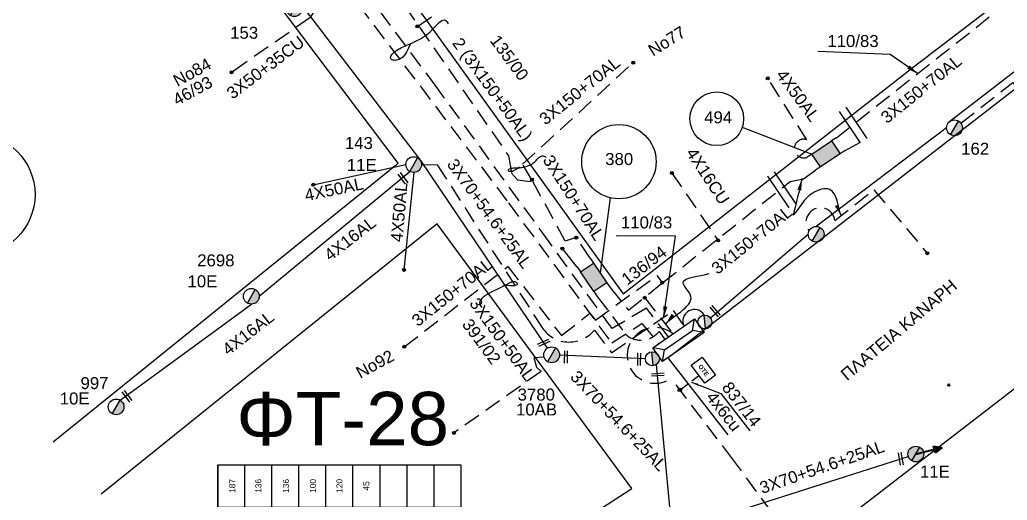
# Model space of a CAD drawing. Header units: millimetres. Extents: x 1266 to 3066, y 765 to 1784.
# Drawn here: x 1524.3 to 1672.3, y 1292.6 to 1364.7 of the extents above; entities that cross this region are included whole.
import ezdxf
from ezdxf.enums import TextEntityAlignment as Align

# ---------------------------------------------------------------- set-up
doc = ezdxf.new("R2010")
doc.units = ezdxf.units.MM
doc.linetypes.add('DASHED', pattern=[19.049999999999997, 12.7, -6.35])
for name, color, linetype in [('Link Box 4 Διευθύνσεων', 7, 'Continuous'), ('Pillar OTE', 7, 'Continuous'), ('Άγνωστα', 7, 'Continuous'), ('Ασφαλειοκιβώτια Χ.Τ 9 αναχωρήσεων', 7, 'Continuous'), ('Γυμνά εναέρια ΧΤ (3Φ)   3x50+35CU', 7, 'Continuous'), ('Γυμνά εναέρια ΧΤ (3Φ)   4x50AL', 7, 'Continuous'), ('Εναέρια παροχή ΧΤ 4x16', 7, 'SYN_LINE'), ('Επίτονοι', 7, 'Continuous'), ('Επιγραφές - Σχήματα', 7, 'Continuous'), ('Καλώδια ΧΤ   3x150+50AL', 7, 'DASHED'), ('Καλώδια ΧΤ   3x150+50CU', 7, 'DASHED'), ('Καλώδια ΧΤ   4x6CU', 7, 'DASHED'), ('Μηχανική τομή', 7, 'Continuous'), ('Στύλος Ξύλινος', 7, 'Continuous'), ('Στύλος Ξύλινος @ 1', 7, 'Continuous'), ('Στύλος ΦΜ', 7, 'Continuous'), ('Στύλος ΦΜ @ 1', 7, 'Continuous'), ('Συνδέσεις', 7, 'Continuous'), ('Συνεστραμμένα ΧΤ   3x70+54.6+25 AL', 7, 'SYN_LINE'), ('Τομή', 7, 'Continuous'), ('Υποσταθμός εναέριος 2 στύλων', 7, 'Continuous'), ('Υποσταθμός πόλεως', 7, 'Continuous'), ('Υπόβαθρο ΔΕΗ', 7, 'Continuous'), ('Υπόγεια καλώδια Δικτύου ΧΤ και Παρ. ΧΤ - 3X150+70 AL', 7, 'DASHED'), ('Υπόγεια καλώδια Παροχών ΧΤ   4x16CU', 7, 'DASHED'), ('Υπόγεια καλώδια Παροχών ΧΤ   4x50AL', 7, 'DASHED')]:
    doc.layers.add(name, color=color, linetype=linetype)
doc.styles.get("Standard").update_dxf_attribs({"font": 'arial.ttf'})
doc.linetypes.add('SYN_LINE', pattern='A,0.5,-0.0001,["/\\/\\/\\/",Standard,S=0.1,R=0,X=0,Y=-0.05],-0.25', length=0.7501)
doc.dimstyles.new('ISO-25', dxfattribs={"dimtxt": 2.5, "dimasz": 2.5, "dimexe": 1.25, "dimexo": 0.625, "dimtad": 1, "dimtxsty": 'Standard', "dimcen": 2.5, "dimadec": 0, "dimazin": 0, "dimtfac": 1, "dimtmove": 0, "dimatfit": 3, "dimfxl": 1, "dimarcsym": 0})

# ---------------------------------------------------------------- blocks, each defined once
blk = doc.blocks.new('ΥΠΑΡΧΩΝ ΤΣΙΜΕΝΤΕΝΙΟΣ ΣΤΥΛΟΣ')
at = {"layer": 'Στύλος ΦΜ'}
blk.add_hatch(color=7, dxfattribs=at).paths.add_polyline_path([(-1.291184968797598, -2.276600745412988, 0.5747929735324715), (2.617263757756147, 0, 0.2688217237714496), (1.301245712518342, 2.27086529175917)])
at = {"layer": 'Στύλος ΦΜ', "color": 7}
blk.add_line((-1.291184968797552, -2.276600745412907), (1.301245712518266, 2.270865291759037), dxfattribs=at)
blk.add_circle((0, 0), 2.617263757756147, dxfattribs=at)
at = {"layer": 'Στύλος ΦΜ', "flags": 4}
for tag, p in [('ΑΡΙΘΜΟΣ', (-4.677987618440966, 8.054757356532264)), ('ΤΥΠΟΣ', (-4.914762687445773, 3.027451476351189))]:
    blk.add_attdef(tag, p, '', height=4, dxfattribs=at)
blk = doc.blocks.new('ΥΠΑΡΧΩΝ ΞΥΛΙΝΟΣ ΣΤΥΛΟΣ')
at = {"layer": 'Στύλος Ξύλινος'}
h = blk.add_hatch(color=7, dxfattribs=at)
h.paths.add_polyline_path([(-2.617263757756147, 0, 0.2700082065477676), (-1.291184968797598, -2.276600745412988), (1.301245712518342, 2.27086529175917, 0.5762655718529108)])
h.paths.add_polyline_path([(-1.291184968797598, -2.276600745412988, 0.5747929735324715), (2.617263757756147, 0, 0.2688217237714496), (1.301245712518342, 2.27086529175917)])
at = {"layer": 'Στύλος Ξύλινος', "color": 7}
blk.add_line((-1.291184968797552, -2.276600745412907), (1.301245712518266, 2.270865291759037), dxfattribs=at)
blk.add_circle((0, 0), 2.617263757756147, dxfattribs=at)
at = {"layer": 'Στύλος Ξύλινος', "flags": 4}
for tag, p in [('ΑΡΙΘΜΟΣ', (-4.914724271271098, 8.595995072800179)), ('ΤΥΠΟΣ', (-4.849533014015378, 3.386107006820566))]:
    blk.add_attdef(tag, p, '', height=4, dxfattribs=at)
blk = doc.blocks.new('LINK BOX 4 ΑΝΑΧΩΡΗΣΕΩΝ')
at = {"layer": 'Link Box 4 Διευθύνσεων', "ltscale": 40}
blk.add_hatch(color=256, dxfattribs=at).paths.add_polyline_path([(-3.537097596533044, 0), (-3.537097596533158, -4.668019531597565), (3.537097596532931, -4.668019531597565), (3.537097596533044, 0)])
for p, q in [((-3.537097596533044, 0), (-5.328392722499984, -4.547473508864641e-13)), ((5.328392722500439, -9.094947017729282e-13), (3.537097596533044, 0)), ((-3.537097596533158, -4.668019531597565), (-5.328392722500325, -4.668019531597565)), ((5.328392722499984, -4.668019531597565), (3.537097596532931, -4.668019531597565))]:
    blk.add_line(p, q, dxfattribs=at)
blk.add_lwpolyline([(-3.537097596533158, -4.668019531597565), (-3.537097596533044, 0), (3.537097596533044, 0), (3.537097596532931, -4.668019531597565)], close=True, dxfattribs=at)
blk = doc.blocks.new('ΥΠΟΣΤΑΘΜΟΣ ΕΝΑΕΡΙΟΣ ΕΠΙ 2 ΣΤΥΛΩΝ')
at = {"layer": 'Υποσταθμός εναέριος 2 στύλων', "linetype": 'Continuous'}
for points in [[(-11.96830647361401, -2.114291411575527, 0.5747929735324756), (-8.450702619716148, -0.06535074070416158, 0.2688217237714566), (-9.635118860430048, 1.978428021878812)], [(9.67523912531453, -2.147653346856009, 0.5747929735324756), (13.19284297921239, -0.09871267598464328, 0.2688217237714566), (12.00842673849849, 1.94506608659833)]]:
    blk.add_hatch(color=256, dxfattribs=at).paths.add_polyline_path(points)
for p, q in [((-11.96830647361389, -2.114291411575323), (-9.635118860430111, 1.978428021878699)), ((9.675239125314647, -2.147653346855805), (12.00842673849843, 1.945066086598217))]:
    blk.add_line(p, q, dxfattribs=at)
for centre in [(-10.80624000169632, -0.06535074070416158), (10.83730559723222, -0.09871267598464328)]:
    blk.add_circle(centre, 2.355537381980175, dxfattribs=at)
at = {"layer": 'Υποσταθμός πόλεως', "linetype": 'Continuous', "ltscale": 40}
blk.add_lwpolyline([(-8.56743561845883, 2.81536993994797), (8.567435618454233, 2.81536993994797), (8.567435618454233, -2.815369939947232), (-8.56743561845883, -2.815369939947232)], close=True, dxfattribs=at)
for points in [[(-5.752065678511128, 5.737632591262809e-13), (-8.56743561845883, 2.81536993994797)], [(-8.56743561845883, -2.815369939947232), (-5.752065678511128, 5.737632591262809e-13)], [(-5.752065678511128, 5.737632591262809e-13), (5.752065678506733, 5.737632591262809e-13)], [(5.752065678506733, 5.737632591262809e-13), (8.567435618454233, 2.81536993994797)], [(8.567435618454233, -2.815369939947232), (5.752065678506529, 5.737632591262809e-13)]]:
    blk.add_lwpolyline(points, dxfattribs=at)
at = {"layer": 'Υποσταθμός εναέριος 2 στύλων', "ltscale": 40, "flags": 1}
for tag, p in [('ΜΕΤΑΣΧΗΜΑΤΙΣΜΟΣ', (14.09157502108997, 2.514666720869172)), ('ΙΣΧΥΣ', (14.07053453135381, -0.2827119308985857)), ('ΑΡΙΘΜΟΣ', (14.19090208143666, -3.001150473720372))]:
    blk.add_attdef(tag, p, '', height=1.800000000000068, dxfattribs=at)
blk = doc.blocks.new('ΜΗΧΑΝΙΚΗ ΤΟΜΗ')
at = {"layer": 'Μηχανική τομή', "ltscale": 40}
for p, q in [((-1.894627752935662, 0.7767566966811046), (1.894627752935548, 0.7767566966808772)), ((1.894627752935548, 0), (-1.894627752935662, 0))]:
    blk.add_line(p, q, dxfattribs=at)
blk = doc.blocks.new('ΤΟΜΗ')
at = {"layer": 'Τομή', "ltscale": 40}
for p, q in [((-5.683883258806759, 4.547473508864641e-13), (5.683883258806873, -6.821210263296962e-13)), ((5.683883258806645, -2.330270090043314), (-5.683883258806873, -2.330270090043314))]:
    blk.add_line(p, q, dxfattribs=at)
blk = doc.blocks.new('ΑΣΦΑΛΕΙΟΚΙΒΩΤΙΟ ΥΠΟΣΤΑΘΜΟΥ 9 ΑΝΑΧΩΡΗΣΕΩΝ')
at = {"layer": 'Ασφαλειοκιβώτια Χ.Τ 9 αναχωρήσεων', "ltscale": 40}
for p, q in [((-23.79946818173903, 40.36456648021704), (24.01993437452711, 40.36456648021704)), ((-9.71703023588907, 40.36456648021704), (-9.71703023588907, -40.63543351978296)), ((9.93749642867715, 40.36456648021704), (9.93749642867715, -40.63543351978296)), ((-23.79946818173903, 31.36456648021704), (24.01993437452711, 31.36456648021704)), ((-23.79946818173903, 22.36456648021704), (24.01993437452711, 22.36456648021704)), ((-23.79946818173903, 13.36456648021704), (24.01993437452711, 13.36456648021704)), ((-23.79946818173903, 4.364566480217036), (24.01993437452711, 4.364566480217036)), ((-23.79946818173903, -4.635433519782964), (24.01993437452711, -4.635433519782964)), ((-23.79946818173903, -13.63543351978296), (24.01993437452711, -13.63543351978296)), ((-23.79946818173903, -22.63543351978296), (24.01993437452711, -22.63543351978296)), ((-23.79946818173903, -31.63543351978296), (24.01993437452711, -31.63543351978296))]:
    blk.add_line(p, q, dxfattribs=at)
at = {"layer": 'Ασφαλειοκιβώτια Χ.Τ 9 αναχωρήσεων'}
blk.add_lwpolyline([(-23.79946818173903, -40.63543351978296), (24.01993437452711, -40.63543351978296), (24.01993437452711, 40.36456648021704), (-23.79946818173903, 40.36456648021704)], close=True, dxfattribs=at)
for s, height, p in [('1', 3.6, (-18.81940759735426, 36.9113879211418)), ('2', 3.6, (-18.62197296924887, 27.50789526878043)), ('3', 3.600000000000001, (-18.6170305437754, 18.56702151099216)), ('4', 3.600000000000001, (-18.21617244753179, 9.651123487004043)), ('5', 3.600000000000001, (-18.43831016865806, 0.6077766544276528)), ('6', 3.600000000000001, (-19.52680007692788, -8.20354553669085)), ('7', 3.600000000000001, (-18.325561977706, -16.11965912834739)), ('8', 3.599999999999994, (-17.67083407083555, -25.69312919956882)), ('9', 3.599999999999994, (-18.58746508753529, -34.23299339303912))]:
    blk.add_text(s, height=height, rotation=270, dxfattribs=at).set_placement(p)
at = {"layer": 'Ασφαλειοκιβώτια Χ.Τ 9 αναχωρήσεων', "ltscale": 40}
for tag, height, p in [('ΟΝΟΜΑ', 5, (-0.1570091849921482, 44.31168636690109)), ('ΚΕΙΜΕΝΟ 1', 2, (17.06274037804405, 35.58762000241813)), ('ΚΕΙΜΕΝΟ 2', 2, (17.06274037804405, 26.88402851070578)), ('ΚΕΙΜΕΝΟ 3', 2, (17.06274037804405, 17.68749626848557)), ('ΚΕΙΜΕΝΟ 4', 2, (17.06274037804405, 8.713212253680013)), ('ΚΕΙΜΕΝΟ 5', 2, (17.06274037804405, -0.1290971309381348)), ('ΚΕΙΜΕΝΟ 6', 2, (17.06274037804405, -9.051375106339492)), ('ΚΕΙΜΕΝΟ 7', 2, (17.06274037804405, -18.12649655249288)), ('ΚΕΙΜΕΝΟ 8', 2, (17.06274037804405, -26.85257398513613)), ('ΚΕΙΜΕΝΟ 9', 2, (17.06274037804405, -35.9860553466383)), ('ΣΧ', 2, (-0.1046573879843891, -42.64352241508186))]:
    blk.add_attdef(tag, text='', height=height, dxfattribs=at).set_placement(p, align=Align.MIDDLE_CENTER)
blk = doc.blocks.new('_ΣΥΝΔΕΣΗ')
at = {"layer": 'Συνδέσεις', "linetype": 'SYN_LINE', "ltscale": 40}
blk.add_hatch(color=256, dxfattribs=at).paths.add_polyline_path([(0.4967932022901209, -0.01156141191449933, 1), (-0.5032067977098791, -0.01156141191449933, 1)])
at = {"layer": 'Συνδέσεις'}
blk.add_circle((-0.003206797709879083, -0.01156141191449933), 0.5, dxfattribs=at)
blk = doc.blocks.new('ΕΠΙΤΟΝΟΣ')
at = {"layer": 'Επίτονοι', "lineweight": 40, "ltscale": 40}
blk.add_hatch(color=256, dxfattribs=at).paths.add_polyline_path([(-1.125771799579525, 6.469195545889306), (0, 9.100185335485548), (1.125771799579525, 6.469195545889306)])
for p, q in [((-1.125771799579525, 6.469195545889306), (0, 9.100185335485548)), ((0, 9.100185335485548), (1.125771799579525, 6.469195545889306)), ((1.125771799579525, 6.469195545889306), (-1.125771799579525, 6.469195545889306)), ((-1.125771799579525, 6.469195545889306), (0, 6.469195545889306)), ((0, 6.469195545889306), (0, 0))]:
    blk.add_line(p, q, dxfattribs=at)
blk = doc.blocks.new('PILLAR ΟΤΕ')
at = {"layer": 'Pillar OTE', "ltscale": 40}
blk.add_lwpolyline([(-3.310988600568862, 2.015753282996457), (3.391859986373674, 2.015753282996457), (3.391859986373674, -1.988775613365533), (-3.310988600568862, -1.988775613365533)], close=True, dxfattribs=at)
at = {"layer": 'Pillar OTE', "insert": (-1.808580857499919, 0.7061676990831529), "char_height": 1.357463999999709, "width": 109.9609731552288, "attachment_point": 1}
blk.add_mtext('{\\fArial|b1|i0|c161|p34;OTE}', dxfattribs=at)
blk = doc.blocks.new('TSONTA XT1')
at = {"ltscale": 40}
h = blk.add_hatch(color=256, dxfattribs=at)
h.dxf.hatch_style = 1
h.paths.add_polyline_path([(595.959141475367, 2487.656689071445), (597.067463523924, 2488.765011120003), (595.959141475367, 2489.873333168559), (594.8508194268102, 2488.765011120002)])
blk.add_lwpolyline([(594.8508194268102, 2488.765011120002), (595.959141475367, 2489.873333168559), (597.067463523924, 2488.765011120003), (595.959141475367, 2487.656689071445)], close=True, dxfattribs=at)

msp = doc.modelspace()

# ---------------------------------------------------------------- hatches: boundary and pattern name
at = {"layer": 'Pillar OTE', "ltscale": 40}
h = msp.add_hatch(color=256, dxfattribs=at)
h.dxf.hatch_style = 1
h.paths.add_polyline_path([(1663.654213096546, 1309.723845792746), (1663.516801786581, 1310.118866243816), (1663.299042126589, 1309.75611768612)])

# ---------------------------------------------------------------- linework, layer by layer
msp.add_lwpolyline([(1663.299042126589, 1309.75611768612), (1663.516801786581, 1310.118866243816), (1663.654213096546, 1309.723845792746), (1663.299042126589, 1309.75611768612)], dxfattribs=at)
at = {"layer": 'Άγνωστα', "color": 30, "ltscale": 0.2}
for points in [[(1681.907229322271, 1363.438422884514), (1663.645109816279, 1349.389426852433)], [(1663.185478285184, 1348.455929070403), (1643.630199271753, 1333.663446167337)], [(1627.796186710088, 1319.952647880424), (1642.452430580763, 1332.485677476347)]]:
    msp.add_lwpolyline(points, dxfattribs=at)
at = {"layer": 'Άγνωστα', "color": 6, "linetype": 'DASHED', "ltscale": 0.2}
msp.add_lwpolyline([(1602.881318718226, 1314.035392729813), (1601.303553488899, 1313.942634573263), (1601.721195809852, 1312.574402065168), (1602.417266344774, 1311.901886970557), (1589.338651927371, 1302.698717009078)], dxfattribs=at)
at = {"layer": 'Γυμνά εναέρια ΧΤ (3Φ)   3x50+35CU', "color": 6, "linetype": 'DASHED', "ltscale": 0.2}
msp.add_lwpolyline([(1566.427340718469, 1366.941190358054), (1568.092731713197, 1367.056904522606), (1568.610400171248, 1366.272976479495), (1567.747629070511, 1364.955982128467), (1556.010834582345, 1356.784337596744)], dxfattribs=at)
at = {"layer": 'Γυμνά εναέρια ΧΤ (3Φ)   4x50AL', "color": 85, "linetype": 'SYN_LINE', "ltscale": 15}
for points in [[(1568.260108669003, 1339.916873226039), (1582.13458191433, 1342.951380417542)], [(1583.312350605319, 1341.773611726552), (1581.854065564368, 1327.150714830876)]]:
    msp.add_lwpolyline(points, dxfattribs=at)
at = {"layer": 'Εναέρια παροχή ΧΤ 4x16', "color": 6, "ltscale": 20}
for points in [[(1560.153018406627, 1323.18763704002), (1582.731317369361, 1341.926910082107)], [(1539.291976237886, 1307.616444128535), (1558.975249715637, 1322.009868349031)]]:
    msp.add_lwpolyline(points, dxfattribs=at)
at = {"layer": 'Επιγραφές - Σχήματα'}
for points in [[(1582.792146064495, 1360.983339609082), (1582.499526879019, 1360.315630840236), (1582.211875953665, 1359.785066682613), (1581.931217533735, 1359.375768531804), (1581.659575864532, 1359.071857783399), (1581.398975191358, 1358.857455832985), (1581.151439759517, 1358.716684076154), (1580.91899381431, 1358.633663908495), (1580.703661601041, 1358.592516725597), (1580.507457132289, 1358.579673163109), (1580.332353489742, 1358.590800816908), (1580.180313522361, 1358.623876522933), (1580.053300079111, 1358.676877117119), (1579.953276008955, 1358.747779435405), (1579.882204160856, 1358.834560313727), (1579.842047383778, 1358.935196588023), (1579.834768526684, 1359.047665094229), (1579.861573922364, 1359.169932455773), (1579.920643838909, 1359.299924446044), (1580.009402028239, 1359.435556625922), (1580.125272242273, 1359.574744556285), (1580.26567823293, 1359.715403798014), (1580.428043752128, 1359.855449911989), (1580.609792551786, 1359.992798459088), (1580.808348383822, 1360.125365000191), (1581.021421247331, 1360.251678170315), (1581.247866130103, 1360.372718901018), (1581.486824267102, 1360.490081197998), (1581.737436893295, 1360.605359066951), (1581.998845243647, 1360.720146513574), (1582.270190553122, 1360.836037543562), (1582.550614056687, 1360.954626162614), (1582.839256989306, 1361.077506376423), (1583.135025455364, 1361.20626196616), (1583.435885036919, 1361.342435814884), (1583.739566185449, 1361.487560581124), (1584.043799352432, 1361.643168923413), (1584.346314989346, 1361.810793500282), (1584.644843547668, 1361.99196697026), (1584.937115478875, 1362.18822199188), (1585.220861234446, 1362.401091223672), (1585.494230419572, 1362.630876077499), (1585.757049254292, 1362.872952978545), (1586.009563112363, 1363.121467105326), (1586.252017367536, 1363.370563636359), (1586.484657393567, 1363.614387750158), (1586.70772856421, 1363.847084625241), (1586.921476253219, 1364.062799440123), (1587.126145834347, 1364.255677373321), (1587.322003110221, 1364.419444660266), (1587.509395598962, 1364.546151764056), (1587.68869124756, 1364.627430204707), (1587.860258003009, 1364.654911502233), (1588.0244638123, 1364.620227176648), (1588.181676622426, 1364.515008747968), (1588.332264380378, 1364.330887736207), (1588.476595033149, 1364.059495661379)], [(1599.15758412037, 1342.581282317318), (1598.718167050293, 1342.251285202019), (1598.354808492709, 1342.037455633786), (1598.062542225158, 1341.92099065096), (1597.836402025182, 1341.883087291878), (1597.671421670322, 1341.904942594881), (1597.562634938119, 1341.967753598307), (1597.505075606115, 1342.052717340494), (1597.493777451849, 1342.141030859782), (1597.52365194609, 1342.217273610596), (1597.589121332505, 1342.279554711703), (1597.684485547988, 1342.329365697954), (1597.804044529432, 1342.368198104203), (1597.942098213731, 1342.397543465302), (1598.092946537779, 1342.418893316103), (1598.250889438469, 1342.433739191459), (1598.410226852696, 1342.443572626224), (1598.566551217142, 1342.449946276845), (1598.720624967654, 1342.454657286162), (1598.874503039865, 1342.45956391861), (1599.030240369412, 1342.466524438624), (1599.189891891929, 1342.47739711064), (1599.355512543052, 1342.494040199094), (1599.529157258417, 1342.518311968421), (1599.712880973658, 1342.552070683056), (1599.907719307242, 1342.596791546341), (1600.110630608969, 1342.652417517246), (1600.317553911467, 1342.718508493648), (1600.524428247368, 1342.794624373421), (1600.727192649301, 1342.880325054442), (1600.921786149896, 1342.975170434587), (1601.104147781783, 1343.078720411731), (1601.270216577593, 1343.190534883752), (1601.417252610084, 1343.309725476948), (1601.547800112523, 1343.43361073131), (1601.665724358306, 1343.559060915253), (1601.774890620829, 1343.682946297191), (1601.879164173487, 1343.802137145538), (1601.982410289676, 1343.913503728708), (1602.088494242792, 1344.013916315116), (1602.20128130623, 1344.100245173176), (1602.323332011946, 1344.169507264615), (1602.451987926138, 1344.219306324408), (1602.583285873562, 1344.247392780843), (1602.713262678975, 1344.251517062209), (1602.837955167134, 1344.229429596794), (1602.953400162797, 1344.178880812886), (1603.055634490721, 1344.097621138773), (1603.140694975662, 1343.983401002744)]]:
    msp.add_lwpolyline(points, dxfattribs=at)
at = {"layer": 'Επιγραφές - Σχήματα', "ltscale": 0.2}
for points in [[(1632.550893354799, 1348.545283811406), (1642.97442809967, 1344.52639974902)], [(1612.731181286887, 1337.96950552002), (1611.256836428286, 1326.693129920513)], [(1597.159552311543, 1324.835898928652), (1597.724745490874, 1324.800824164783), (1598.154425303204, 1324.800843723583), (1598.465219168798, 1324.829297072307), (1598.67375450792, 1324.879523678208), (1598.796658740833, 1324.944863008542), (1598.850559287803, 1325.018654530563), (1598.852083569094, 1325.094237711525), (1598.817859004968, 1325.164952018684), (1598.762213748646, 1325.225262160908), (1598.690278885158, 1325.274133813525), (1598.604886232488, 1325.311657893479), (1598.508867608623, 1325.337925317713), (1598.405054831547, 1325.353027003168), (1598.296279719246, 1325.357053866789), (1598.185374089703, 1325.350096825517), (1598.075169760905, 1325.332246796297), (1597.966985560286, 1325.303414615885), (1597.856088353082, 1325.262790800298), (1597.736232013978, 1325.20938578537), (1597.601170417659, 1325.142210006932), (1597.444657438809, 1325.060273900817), (1597.260446952115, 1324.962587902857), (1597.04229283226, 1324.848162448885), (1596.783948953931, 1324.716007974731), (1596.482076034964, 1324.565787719034), (1596.144962165804, 1324.399776131649), (1595.783802280047, 1324.220900465233), (1595.409791311289, 1324.032087972448), (1595.034124193127, 1323.836265905952), (1594.667995859157, 1323.636361518404), (1594.322601242975, 1323.435302062465), (1594.009135278177, 1323.236014790792), (1593.737857109682, 1323.040376007735), (1593.515282727694, 1322.846058224395), (1593.346992333741, 1322.649683003561), (1593.238566129349, 1322.447871908026), (1593.195584316045, 1322.237246500578), (1593.223627095355, 1322.014428344007), (1593.328274668807, 1321.776039001105), (1593.515107237928, 1321.518700034661)]]:
    msp.add_lwpolyline(points, dxfattribs=at)
at = {"layer": 'Επιγραφές - Σχήματα'}
for centre, radius in [((1628.733773848751, 1349.823096130165), 4.025320564305466), ((1614.071402230887, 1343.37806530071), 5.572137029904691)]:
    msp.add_circle(centre, radius, dxfattribs=at)
at = {"layer": 'Επιγραφές - Σχήματα', "color": 202}
msp.add_circle((1517.429971370251, 1338.463977374445), 9.13161417111419, dxfattribs=at)
at = {"layer": 'Επιγραφές - Σχήματα', "color": 30, "linetype": 'Continuous'}
msp.add_arc((1625.383295056257, 1319.474580244889), 1.726693176068618, 31.40894035859933, 205.9365237150225, dxfattribs=at)
at = {"layer": 'Καλώδια ΧΤ   3x150+50AL', "color": 151, "ltscale": 0.2}
msp.add_lwpolyline([(1570.459310240604, 1372.972219188986), (1597.53475566733, 1337.19826893487), (1612.983507172604, 1316.180341257371), (1617.502762721326, 1319.106062356877), (1620.043928603024, 1316.057472545685)], dxfattribs=at)
at = {"layer": 'Καλώδια ΧΤ   3x150+50AL', "color": 133, "ltscale": 0.2}
msp.add_lwpolyline([(1621.501065313498, 1317.081810480304), (1618.209201310345, 1321.420213105492), (1613.041459540858, 1318.355473277077), (1603.601213709913, 1331.353456960107), (1586.681624222201, 1354.649518527058), (1573.014451968322, 1372.972219188986)], dxfattribs=at)
at = {"layer": 'Καλώδια ΧΤ   3x150+50AL', "color": 30, "ltscale": 0.2}
msp.add_lwpolyline([(1665.322004893682, 1349.139977566558), (1673.082184939937, 1355.273365458491), (1684.24381083019, 1341.15128023521)], dxfattribs=at)
at = {"layer": 'Καλώδια ΧΤ   3x150+50AL', "color": 85, "ltscale": 0.2}
for points in [[(1584.490119296309, 1342.951380417542), (1586.840849480266, 1342.88767610729), (1602.417095667091, 1318.696508621364)], [(1610.406475490661, 1318.11798924729), (1612.968945953233, 1314.703158256212), (1622.187824599727, 1321.056121592675), (1623.830515879499, 1318.719367591056)]]:
    msp.add_lwpolyline(points, dxfattribs=at)
msp.add_arc((1606.615777769499, 1321.224390701679), 4.90093044319705, 211.0506996243302, 320.6660625228249, dxfattribs=at)
at = {"layer": 'Καλώδια ΧΤ   3x150+50CU', "color": 62, "ltscale": 0.2}
for points in [[(1583.872375117362, 1363.68133889736), (1600.961504608835, 1375.563028315744)], [(1610.817534346538, 1323.178509383511), (1615.101426609282, 1317.4666552772)], [(1620.075501870584, 1317.902325317275), (1620.936102970869, 1316.684653264357)]]:
    msp.add_lwpolyline(points, dxfattribs=at)
at = {"layer": 'Καλώδια ΧΤ   3x150+50CU', "color": 2, "ltscale": 0.2}
msp.add_lwpolyline([(1691.029787152617, 1225.378503046818), (1686.84388502888, 1222.805450792603), (1660.533421965748, 1258.668492860414), (1650.83140518607, 1271.893035320092), (1641.434755626029, 1284.701340428961), (1631.106329456556, 1298.779723668408), (1621.899507984257, 1310.873520614056)], dxfattribs=at)
at = {"layer": 'Καλώδια ΧΤ   3x150+50CU', "color": 62, "ltscale": 0.2}
msp.add_arc((1617.383292541606, 1320.026949899903), 3.429580249555442, 228.2909362678488, 321.7203771172538, dxfattribs=at)
at = {"layer": 'Καλώδια ΧΤ   3x150+50CU', "color": 2, "ltscale": 0.2}
msp.add_arc((1619.511537399705, 1314.316691716968), 4.190206529112601, 50.58014264427458, 304.7427848747851, dxfattribs=at)
at = {"layer": 'Καλώδια ΧΤ   4x6CU', "color": 2, "linetype": 'DASHED', "ltscale": 0.1}
msp.add_lwpolyline([(1623.475464303806, 1309.359390489526), (1626.078054564904, 1311.302460497987)], dxfattribs=at)
at = {"layer": 'Συνεστραμμένα ΧΤ   3x70+54.6+25 AL', "color": 6, "ltscale": 20}
for points in [[(1566.370464474843, 1367.025855322294), (1584.332450214432, 1343.540053397187)], [(1584.332450041423, 1343.540053696991), (1603.32773942714, 1315.379399766495)]]:
    msp.add_lwpolyline(points, dxfattribs=at)
at = {"layer": 'Συνεστραμμένα ΧΤ   3x70+54.6+25 AL', "color": 6, "ltscale": 15}
msp.add_lwpolyline([(1605.164124418616, 1314.402996336446), (1618.035941408336, 1313.860802142139)], dxfattribs=at)
at = {"layer": 'Συνεστραμμένα ΧΤ   3x70+54.6+25 AL', "color": 27, "ltscale": 20}
msp.add_lwpolyline([(1621.942643057919, 1288.920018321966), (1619.682807430907, 1312.960932430699)], dxfattribs=at)
at = {"layer": 'Συνεστραμμένα ΧΤ   3x70+54.6+25 AL', "color": 1, "ltscale": 20}
msp.add_lwpolyline([(1623.426776386902, 1288.303136207107), (1657.44362739406, 1299.161492530702)], dxfattribs=at)
at = {"layer": 'Υπόβαθρο ΔΕΗ', "ltscale": 0.2}
for points in [[(1529.278129381028, 1301.367601806938), (1581.002883431919, 1343.151687083937), (1550.101805518223, 1384.166566603886), (1540.814650829756, 1388.415389214925), (1516.150914016377, 1372.972219188986), (1461.488475247043, 1337.680121457898), (1483.102133458903, 1305.511573680086), (1505.321641265573, 1272.441313593985), (1527.939958154353, 1238.469663471949), (1558.371036800342, 1257.533040362329), (1585.139176970045, 1274.301790187003), (1615.994642365622, 1294.375345072231), (1586.814781303074, 1334.061008971674), (1536.464167853899, 1293.487838088764)], [(1579.253589324996, 1372.972219188986), (1614.704462166776, 1323.550240594789), (1658.154575733412, 1357.574575351403), (1678.272721421937, 1372.972219188986)], [(1621.404699823819, 1313.967816226087), (1682.843271091365, 1361.597392712513), (1696.795287732697, 1343.600340628945)], [(1642.808850715859, 1285.787305759406), (1704.060184747568, 1333.060336675905), (1749.243849803102, 1274.24421864519), (1683.249702130398, 1230.205306886779), (1642.808850715859, 1285.787305759406)], [(1621.404699823819, 1313.967816226087), (1630.37067536903, 1302.402382137575)], [(1629.321041675048, 1308.598337946755), (1633.676243704134, 1302.984115880927)]]:
    msp.add_lwpolyline(points, dxfattribs=at)
at = {"layer": 'Υπόγεια καλώδια Δικτύου ΧΤ και Παρ. ΧΤ - 3X150+70 AL', "color": 62, "ltscale": 0.2}
for points in [[(1577.670775791637, 1372.972219188986), (1597.522595183616, 1344.270222130481), (1597.979591669291, 1341.663996058682), (1598.866712725498, 1340.642996030097), (1600.748485980545, 1340.40118095674), (1601.292408241301, 1340.910510360807)], [(1646.665369217122, 1346.981228320778), (1670.441783495886, 1365.775629835374), (1670.580437769165, 1367.304853475892), (1669.852558055602, 1368.412566943412)], [(1601.020447110923, 1340.655845658774), (1599.625242826396, 1343.000722754103), (1616.213925375967, 1358.231483011907)], [(1647.957930294662, 1345.03780673819), (1651.244228775873, 1346.843502665663)], [(1609.763343210466, 1328.899352996184), (1607.663234796908, 1332.001682212089), (1606.032745185756, 1331.47706109791), (1601.020703359154, 1340.672540857311)]]:
    msp.add_lwpolyline(points, dxfattribs=at)
at = {"layer": 'Υπόγεια καλώδια Δικτύου ΧΤ και Παρ. ΧΤ - 3X150+70 AL', "color": 2, "ltscale": 0.2}
for points in [[(1615.511121652456, 1321.0972554603), (1620.64223635023, 1325.230588264306), (1639.713835494638, 1340.408698476343), (1641.730417640052, 1340.796505428594), (1643.521225029262, 1342.086973738313)], [(1581.904446781755, 1315.604051945395), (1597.426108485071, 1327.649105320594)], [(1597.426108485071, 1327.649105320594), (1605.453649100461, 1317.304545951661), (1609.725763789116, 1320.635799765741), (1610.546428419628, 1319.583351162861), (1619.757365681447, 1326.31319355726), (1620.550965119543, 1325.230588264306)], [(1612.777325464951, 1324.487881185208), (1615.521089220294, 1321.105284763394)], [(1617.940341483401, 1322.961350359615), (1622.172311364396, 1317.553683015293)]]:
    msp.add_lwpolyline(points, dxfattribs=at)
at = {"layer": 'Υπόγεια καλώδια Δικτύου ΧΤ και Παρ. ΧΤ - 3X150+70 AL', "color": 30, "ltscale": 0.2}
msp.add_lwpolyline([(1646.429284225049, 1334.551423694824), (1652.294686654491, 1339.178066373834), (1660.269599716771, 1329.654239481391)], dxfattribs=at)
at = {"layer": 'Υπόγεια καλώδια Δικτύου ΧΤ και Παρ. ΧΤ - 3X150+70 AL', "color": 62}
msp.add_lwpolyline([(1607.809547862062, 1327.573721436692), (1605.609416044231, 1330.331167937805)], dxfattribs=at)
at = {"layer": 'Υπόγεια καλώδια Δικτύου ΧΤ και Παρ. ΧΤ - 3X150+70 AL', "color": 30, "ltscale": 0.2}
msp.add_arc((1644.280231785917, 1334.293649782669), 2.16445692401753, 6.839819754805197, 217.3993476776655, dxfattribs=at)
at = {"layer": 'Υπόγεια καλώδια Παροχών ΧΤ   4x16CU', "color": 2, "ltscale": 0.2}
msp.add_lwpolyline([(1622.014186226799, 1341.678802184382), (1628.921571027046, 1331.568552169524)], dxfattribs=at)
at = {"layer": 'Υπόγεια καλώδια Παροχών ΧΤ   4x50AL', "color": 2, "ltscale": 0.2}
msp.add_lwpolyline([(1642.240056410406, 1346.659227596227), (1636.380660411558, 1355.88155537971)], dxfattribs=at)
msp.add_arc((1641.758932415752, 1345.346871799661), 1.397768949079279, 69.86651103560385, 289.6368915048889, dxfattribs=at)

# ---------------------------------------------------------------- block references
at = {"layer": 'Link Box 4 Διευθύνσεων', "xscale": 0.5, "yscale": 0.5, "zscale": 0.5}
for p, rotation in [((1644.447016584421, 1345.50581182084), 33.62770256583607), ((1609.324041128719, 1325.384732459183), 124.0958667233871)]:
    msp.add_blockref('LINK BOX 4 ΑΝΑΧΩΡΗΣΕΩΝ', p, dxfattribs=dict(at, rotation=rotation))
at = {"layer": 'Pillar OTE', "xscale": 0.5, "yscale": 0.5, "zscale": 0.5, "rotation": 306.8343644893367}
msp.add_blockref('PILLAR ΟΤΕ', (1626.706093163833, 1312.129172196332), dxfattribs=at)
at = {"layer": 'Ασφαλειοκιβώτια Χ.Τ 9 αναχωρήσεων'}
ref = msp.add_blockref('ΑΣΦΑΛΕΙΟΚΙΒΩΤΙΟ ΥΠΟΣΤΑΘΜΟΥ 9 ΑΝΑΧΩΡΗΣΕΩΝ', (1572.123622127027, 1287.057279727844), dxfattribs=dict(at, xscale=0.4499999999999886, yscale=0.4499999999999886, zscale=0.4499999999999886, rotation=90))
ref.add_attrib('ΚΕΙΜΕΝΟ 2', '136', dxfattribs={"ltscale": 40, "height": 0.9, "rotation": 90}).set_placement((1560.025809297209, 1294.735512897964), align=Align.MIDDLE_CENTER)
ref.add_attrib('ΚΕΙΜΕΝΟ 1', '187', dxfattribs={"ltscale": 40, "height": 0.9, "rotation": 90}).set_placement((1556.109193125938, 1294.735512897964), align=Align.MIDDLE_CENTER)
ref.add_attrib('ΚΕΙΜΕΝΟ 3', '136', dxfattribs={"ltscale": 40, "height": 0.9, "rotation": 90}).set_placement((1564.164248806208, 1294.735512897964), align=Align.MIDDLE_CENTER)
ref.add_attrib('ΚΕΙΜΕΝΟ 4', '100', dxfattribs={"ltscale": 40, "height": 0.9, "rotation": 90}).set_placement((1568.202676612871, 1294.735512897964), align=Align.MIDDLE_CENTER)
ref.add_attrib('ΚΕΙΜΕΝΟ 5', '120', dxfattribs={"ltscale": 40, "height": 0.9, "rotation": 90}).set_placement((1572.181715835949, 1294.735512897964), align=Align.MIDDLE_CENTER)
ref.add_attrib('ΚΕΙΜΕΝΟ 6', '45', dxfattribs={"ltscale": 40, "height": 0.9, "rotation": 90}).set_placement((1576.19674092488, 1294.735512897964), align=Align.MIDDLE_CENTER)
at = {"layer": 'Επίτονοι', "xscale": 0.4499999999998182, "yscale": 0.4499999999998182, "zscale": 0.4499999999998182, "rotation": 284.7652530657929}
msp.add_blockref('ΕΠΙΤΟΝΟΣ', (1658.534282704148, 1299.459405559893), dxfattribs=at)
at = {"layer": 'Μηχανική τομή'}
for p, xscale, yscale, zscale, rotation in [((1581.53801304254, 1340.76393399722), 0.4999999999999998, 0.4999999999999998, 0.4999999999999998, 306.2073902503011), ((1628.349017424771, 1320.816760829253), 0.4999999999999997, 0.4999999999999997, 0.4999999999999997, 311.1599606792047), ((1602.707445173172, 1316.37484053938), 0.4999999999999997, 0.4999999999999997, 0.4999999999999997, 204.299685295631), ((1605.92932523053, 1314.080053800329), 0.4999999999999997, 0.4999999999999997, 0.4999999999999997, 269.3289540728151), ((1616.893308902092, 1313.73132222839), 0.4999999999999997, 0.4999999999999997, 0.4999999999999997, 269.328954072815), ((1619.880688502612, 1311.641363363895), 0.4999999999999997, 0.4999999999999997, 0.4999999999999997, 184.4068792290354), ((1540.182285120859, 1308.073113863995), 0.4999999999999998, 0.4999999999999998, 0.4999999999999998, 306.2073902503011), ((1656.509735418699, 1298.844876834626), 0.4999999999999994, 0.4999999999999994, 0.4999999999999994, 100.0666812129967)]:
    msp.add_blockref('ΜΗΧΑΝΙΚΗ ΤΟΜΗ', p, dxfattribs=dict(at, xscale=xscale, yscale=yscale, zscale=zscale, rotation=rotation))
at = {"layer": 'Στύλος Ξύλινος @ 1', "ltscale": 40}
ref = msp.add_blockref('ΥΠΑΡΧΩΝ ΞΥΛΙΝΟΣ ΣΤΥΛΟΣ', (1565.422170183139, 1366.327373378507), dxfattribs=dict(at, xscale=0.4499999999998181, yscale=0.4499999999998181, zscale=0.4499999999998181))
ref.add_attrib('ΤΥΠΟΣ', '153', (1555.802120416982, 1361.82430400577), dxfattribs={"layer": 'Στύλος Ξύλινος', "height": 1.8, "flags": 4})
ref = msp.add_blockref('ΥΠΑΡΧΩΝ ΞΥΛΙΝΟΣ ΣΤΥΛΟΣ', (1658.565621294352, 1299.519638837652), dxfattribs=dict(at, xscale=0.4499999999998181, yscale=0.4499999999998181, zscale=0.4499999999998181))
ref.add_attrib('ΤΥΠΟΣ', '11E', (1659.19106155571, 1295.992525509822), dxfattribs={"layer": 'Στύλος Ξύλινος', "height": 1.8, "flags": 4})
at = {"layer": 'Στύλος ΦΜ @ 1', "ltscale": 40}
ref = msp.add_blockref('ΥΠΑΡΧΩΝ ΤΣΙΜΕΝΤΕΝΙΟΣ ΣΤΥΛΟΣ', (1664.363246976174, 1348.455929070403), dxfattribs=dict(at, xscale=0.4499999999998181, yscale=0.4499999999998181, zscale=0.4499999999998181))
ref.add_attrib('ΤΥΠΟΣ', '162', (1665.361857057565, 1344.420312934014), dxfattribs={"layer": 'Στύλος ΦΜ', "height": 1.8, "flags": 4})
ref = msp.add_blockref('ΥΠΑΡΧΩΝ ΤΣΙΜΕΝΤΕΝΙΟΣ ΣΤΥΛΟΣ', (1583.312350605319, 1342.951380417542), dxfattribs=dict(at, xscale=0.4499999999998181, yscale=0.4499999999998181, zscale=0.4499999999998181))
ref.add_attrib('ΤΥΠΟΣ', '143', (1572.999456456946, 1345.278085677862), dxfattribs={"layer": 'Στύλος ΦΜ', "height": 1.8, "flags": 4})
ref.add_attrib('ΑΡΙΘΜΟΣ', '11E', (1573.292619039995, 1341.997102554906), dxfattribs={"layer": 'Στύλος ΦΜ', "height": 1.8, "flags": 4})
at = {"layer": 'Στύλος ΦΜ @ 1', "ltscale": 40, "xscale": 0.4499999999998181, "yscale": 0.4499999999998181, "zscale": 0.4499999999998181}
msp.add_blockref('ΥΠΑΡΧΩΝ ΤΣΙΜΕΝΤΕΝΙΟΣ ΣΤΥΛΟΣ', (1643.630199271753, 1332.485677476347), dxfattribs=at)
at = {"layer": 'Στύλος ΦΜ @ 1', "ltscale": 40}
ref = msp.add_blockref('ΥΠΑΡΧΩΝ ΤΣΙΜΕΝΤΕΝΙΟΣ ΣΤΥΛΟΣ', (1558.975249715637, 1323.18763704002), dxfattribs=dict(at, xscale=0.4499999999998181, yscale=0.4499999999998181, zscale=0.4499999999998181))
ref.add_attrib('ΤΥΠΟΣ', '2698', (1550.862591713419, 1327.677100972996), dxfattribs={"layer": 'Στύλος ΦΜ', "height": 1.8, "flags": 4})
ref.add_attrib('ΑΡΙΘΜΟΣ', '10E', (1549.40757276681, 1324.540062263172), dxfattribs={"layer": 'Στύλος ΦΜ', "height": 1.8, "flags": 4})
ref = msp.add_blockref('ΥΠΑΡΧΩΝ ΤΣΙΜΕΝΤΕΝΙΟΣ ΣΤΥΛΟΣ', (1603.986355727626, 1314.402996336446), dxfattribs=dict(at, xscale=0.4499999999998181, yscale=0.4499999999998181, zscale=0.4499999999998181))
ref.add_attrib('ΤΥΠΟΣ', '3780', (1598.883538843554, 1307.543170034373), dxfattribs={"layer": 'Στύλος ΦΜ', "height": 1.8, "flags": 4})
ref.add_attrib('ΑΡΙΘΜΟΣ', '10AB', (1598.649728706915, 1305.305630660815), dxfattribs={"layer": 'Στύλος ΦΜ', "height": 1.8, "flags": 4})
ref = msp.add_blockref('ΥΠΑΡΧΩΝ ΤΣΙΜΕΝΤΕΝΙΟΣ ΣΤΥΛΟΣ', (1538.706415667253, 1306.594554747244), dxfattribs=dict(at, xscale=0.4499999999998181, yscale=0.4499999999998181, zscale=0.4499999999998181))
ref.add_attrib('ΤΥΠΟΣ', '997', (1533.373248727195, 1309.260542941923), dxfattribs={"layer": 'Στύλος ΦΜ', "height": 1.8, "flags": 4})
ref.add_attrib('ΑΡΙΘΜΟΣ', '10E', (1530.265235806296, 1306.954289244797), dxfattribs={"layer": 'Στύλος ΦΜ', "height": 1.8, "flags": 4})
at = {"layer": 'Συνδέσεις', "xscale": 0.4499999999998181, "yscale": 0.4499999999998181, "zscale": 0.4499999999998181}
for p in [(1583.873818176332, 1363.686541532722), (1616.215368434936, 1358.236685647268), (1556.012277641314, 1356.789540232106), (1636.382103470528, 1355.886758015072), (1622.015629285769, 1341.684004819744), (1568.261551727972, 1339.9220758614), (1601.028084628655, 1340.666848792143), (1607.682176411358, 1331.981035572455), (1628.923014086015, 1331.573754804886), (1605.6108591032, 1330.336370573166), (1660.271042775741, 1329.659442116753), (1581.855508623338, 1327.155917466237), (1620.552408178512, 1325.235790899667), (1617.94178454237, 1322.966552994976), (1581.905889840724, 1315.609254580756), (1589.34009498634, 1302.703919644439)]:
    msp.add_blockref('_ΣΥΝΔΕΣΗ', p, dxfattribs=at)
at = {"layer": 'Συνδέσεις', "xscale": 0.3075184835441075, "yscale": 0.3075184835441075, "zscale": 0.3075184835441075, "rotation": 36.93654980467623}
msp.add_blockref('TSONTA XT1', (1936.632985804007, 587.2846355875388), dxfattribs=at)
at = {"layer": 'Τομή', "xscale": 0.4999999999999999, "yscale": 0.4999999999999999, "zscale": 0.4999999999999999, "rotation": 123.8948287940222}
for p in [(1648.692227586188, 1348.552731095663), (1637.976541935898, 1338.825614341835)]:
    msp.add_blockref('ΤΟΜΗ', p, dxfattribs=at)
at = {"layer": 'Υποσταθμός εναέριος 2 στύλων', "xscale": 0.444125, "yscale": 0.444125, "zscale": 0.444125, "rotation": 35.10645060916156}
msp.add_blockref('ΥΠΟΣΤΑΘΜΟΣ ΕΝΑΕΡΙΟΣ ΕΠΙ 2 ΣΤΥΛΩΝ', (1622.990728695535, 1316.600595558756), dxfattribs=at)

# ---------------------------------------------------------------- texts
at = {"layer": 'Γυμνά εναέρια ΧΤ (3Φ)   3x50+35CU', "color": 7, "insert": (1555.053915801898, 1354.094326433393), "char_height": 1.8, "width": 168.3717626529215, "attachment_point": 1, "rotation": 37.03037334324132}
msp.add_mtext('3X50+35CU', dxfattribs=at)
at = {"layer": 'Γυμνά εναέρια ΧΤ (3Φ)   4x50AL', "color": 7, "char_height": 1.8, "attachment_point": 1}
for insert, width, rotation in [((1566.800486185128, 1339.188417222732), 168.3717626529215, 11.88257333129343), ((1579.84940814507, 1331.412567033899), 168.3717626529214, 85.27673041167152)]:
    msp.add_mtext('4X50AL', dxfattribs=dict(at, insert=insert, width=width, rotation=rotation))
at = {"layer": 'Εναέρια παροχή ΧΤ 4x16', "color": 7, "char_height": 1.8, "width": 168.3717626529215, "attachment_point": 1, "rotation": 37.91867763510515}
for insert in [(1569.682075294671, 1329.809113145274), (1554.403136453305, 1315.649206527543)]:
    msp.add_mtext('4X16AL', dxfattribs=dict(at, insert=insert))
at = {"layer": 'Επιγραφές - Σχήματα', "char_height": 1.8, "attachment_point": 1}
for s, insert, rotation in [('No77', (1618.220676894079, 1360.644355678984), 31.99180973944052), ('135/00', (1596.088167879915, 1362.603554233431), 306.621471807332), ('No84', (1547.028932837737, 1356.159786667437), 28.67233783862858), ('46/93', (1546.981286895893, 1353.302300400766), 28.67233783862858), ('136/94', (1614.225972614459, 1326.187888587478), 37.55406390080038), ('391/02', (1591.904939253726, 1320.03203612378), 306.621471807332), ('No92', (1574.430605940351, 1312.366026062417), 28.67233783862858)]:
    msp.add_mtext_dynamic_manual_height_columns(s, width=7.574155106740363, gutter_width=12.5, heights=[0], dxfattribs=dict(at, insert=insert, rotation=rotation))
for s, insert in [('110/83', (1645.304657641677, 1362.380935103655)), ('494', (1626.842204275762, 1350.929344005824)), ('380', (1612.010921786073, 1344.677954171153)), ('110/83', (1614.369312066975, 1335.167403888136))]:
    msp.add_mtext_dynamic_manual_height_columns(s, width=7.574155106740363, gutter_width=12.5, heights=[0], dxfattribs=dict(at, insert=insert))
at = {"layer": 'Επιγραφές - Σχήματα', "linetype": 'Continuous', "insert": (1647.100347394829, 1311.798785288093), "char_height": 1.8, "width": 44.75299453486557, "attachment_point": 1, "rotation": 40.22219877958009}
msp.add_mtext('ΠΛΑΤΕΙΑ ΚΑΝΑΡΗ', dxfattribs=at)
at = {"layer": 'Επιγραφές - Σχήματα', "linetype": 'Continuous', "insert": (1556.719858044672, 1308.841860295711), "char_height": 8, "width": 13.31892407439955, "attachment_point": 1}
msp.add_mtext('ΦΤ-28', dxfattribs=at)
at = {"layer": 'Καλώδια ΧΤ   3x150+50AL', "color": 7, "char_height": 1.8, "width": 168.3717626529214, "attachment_point": 1, "rotation": 306.0417412289174}
for s, insert in [('2 (3X150+50AL)', (1590.460483786464, 1362.203954036377)), ('3X150+50AL', (1593.019135868052, 1323.180351636534))]:
    msp.add_mtext(s, dxfattribs=dict(at, insert=insert))
at = {"layer": 'Συνεστραμμένα ΧΤ   3x70+54.6+25 AL', "color": 7, "char_height": 1.8, "width": 168.3717626529215, "attachment_point": 1}
for insert, rotation in [((1589.655425666276, 1344.043623333398), 305.9977440516504), ((1607.950178299448, 1312.234215341398), 313.52956763494353), ((1634.960808112813, 1295.224253099098), 19.077499158602713)]:
    msp.add_mtext('3X70+54.6+25AL', dxfattribs=dict(at, insert=insert, rotation=rotation))
at = {"layer": 'Υπόγεια καλώδια Δικτύου ΧΤ και Παρ. ΧΤ - 3X150+70 AL', "color": 7, "char_height": 1.8, "width": 168.3717626529215, "attachment_point": 1}
for insert, rotation in [((1601.914554838045, 1350.17925798324), 38.72630706444047), ((1653.110853660241, 1350.420158827879), 38.72630706444047), ((1604.086330420255, 1344.612479335713), 302.84080021640574), ((1627.713704798145, 1327.77391746425), 38.72630706444047), ((1582.801317453938, 1319.945790189648), 38.72630706444047)]:
    msp.add_mtext('3X150+70AL', dxfattribs=dict(at, insert=insert, rotation=rotation))
at = {"layer": 'Υπόγεια καλώδια Παροχών ΧΤ   4x16CU', "color": 7, "insert": (1625.545969681326, 1345.68138075965), "char_height": 1.8, "width": 168.3717626529215, "attachment_point": 1, "rotation": 303.28867280925834}
msp.add_mtext('4X16CU', dxfattribs=at)
at = {"layer": 'Υπόγεια καλώδια Παροχών ΧΤ   4x50AL', "color": 7, "insert": (1638.984405798959, 1357.436327655081), "char_height": 1.8, "width": 168.3717626529215, "attachment_point": 1, "rotation": 306.45650109920723}
msp.add_mtext('4X50AL', dxfattribs=at)
at = {"layer": 'Υπόγεια καλώδια Παροχών ΧΤ   4x50AL', "color": 7, "ltscale": 0.2, "char_height": 1.8, "attachment_point": 1, "rotation": 307.9626316224326}
for s, insert in [('837/14', (1630.806377312142, 1310.577181933175)), ('4x6cu', (1628.444647775698, 1309.128597924756))]:
    msp.add_mtext_dynamic_manual_height_columns(s, width=1.8, gutter_width=12.5, heights=[0.1175858289101073], dxfattribs=dict(at, insert=insert))

# ---------------------------------------------------------------- leaders
at = {"layer": 'Επιγραφές - Σχήματα'}
for points in [[(1658.917015131238, 1356.540018866547), (1654.740198684185, 1359.467680078059), (1643.891313226859, 1359.901407244218)], [(1620.772141160846, 1319.886228045882), (1622.557551850721, 1332.207590867975), (1613.673016204931, 1332.250076386988)]]:
    msp.add_leader(points, dimstyle='ISO-25', override={"dimasz": 1.8, "dimgap": 0.625, "dimtad": 0}, dxfattribs=at)
at = {"layer": 'Επιγραφές - Σχήματα', "path_type": 1}
for points in [[(1641.52512282243, 1340.840597212466), (1640.172843196604, 1335.34215314915)], [(1647.425980830627, 1335.188569133896), (1645.667037433358, 1339.210431255868), (1643.139009726719, 1338.674466209732), (1640.172843196604, 1335.34215314915)], [(1621.050729879925, 1318.976884582185), (1624.764874297471, 1323.477276781276), (1623.672572823242, 1325.156852033313), (1627.579628332256, 1326.626476118934)]]:
    msp.add_leader(points, dimstyle='ISO-25', override={"dimasz": 1.8, "dimtad": 0}, dxfattribs=at)
at = {"layer": 'Επιγραφές - Σχήματα', "ltscale": 40}
msp.add_leader([(1624.962794287942, 1310.291458804702), (1629.321041675048, 1308.598337946755)], dimstyle='ISO-25', override={"dimasz": 1, "dimtad": 0}, dxfattribs=at)

doc.saveas('drawing.dxf')
